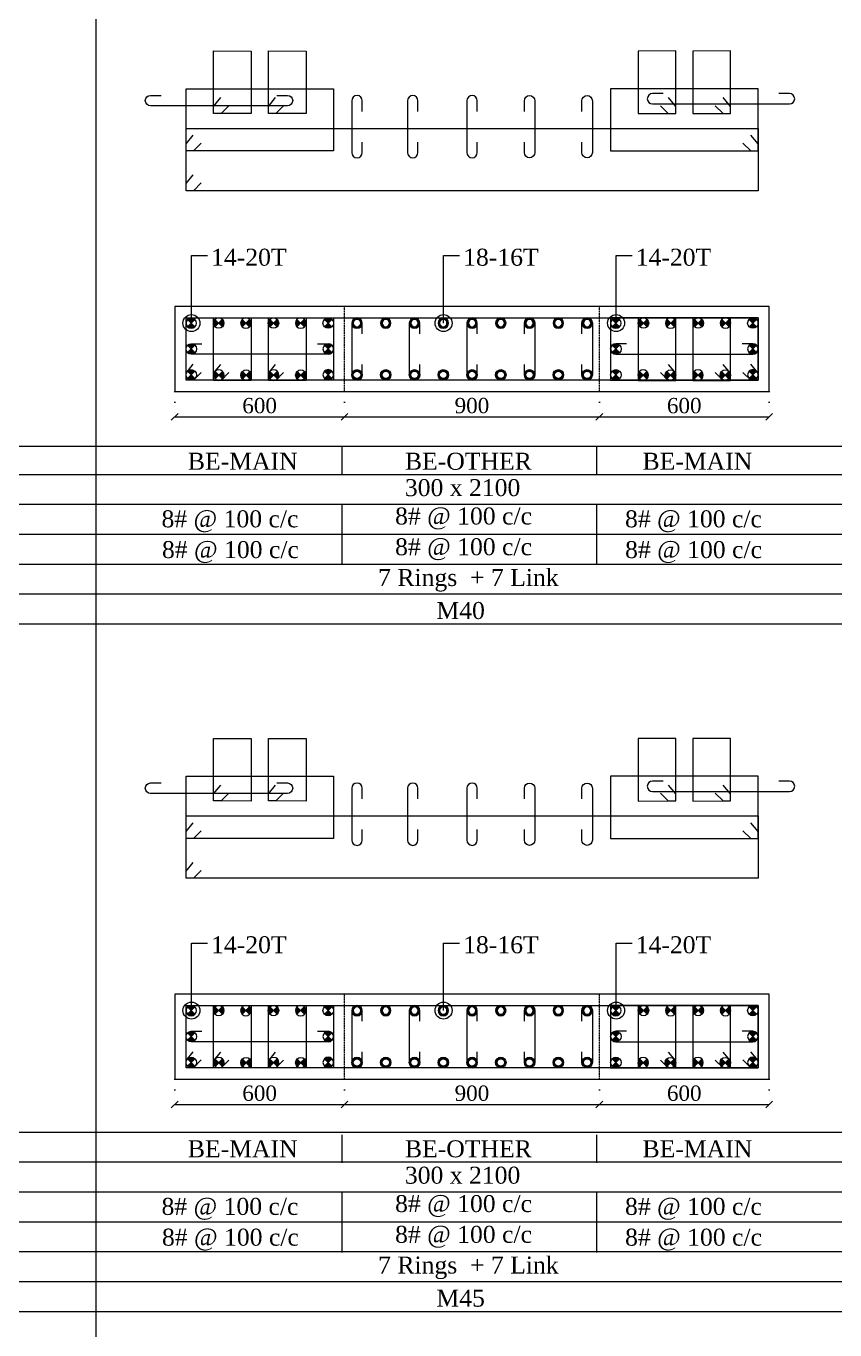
# Model space of a CAD drawing. Header units: millimetres. Extents: x 303 to 27724, y 300 to 68956.
# Drawn here: x 4978 to 7835, y 34898 to 39502 of the extents above; entities that cross this region are included whole.
import ezdxf

# ---------------------------------------------------------------- set-up
doc = ezdxf.new("R2010")
doc.units = ezdxf.units.MM
doc.linetypes.add('( Hidden )', pattern=[0.375, 0.25, -0.125])
doc.linetypes.add('DOT2', pattern=[0.125, 0, -0.125])
doc.layers.get('Defpoints').update_dxf_attribs({"lineweight": 0})
for name, color, linetype, lineweight in [('S-COL. STEEL DIA', 1, 'Continuous', 9), ('S-DIM FOOTING', 7, 'Continuous', 0), ('S-SECTION', 5, 'Continuous', 0), ('S-SECTION MARK', 7, 'Continuous', 0), ('S-SHEET', 7, 'Continuous', 0), ('S-STEEL', 1, 'Continuous', 9), ('S-STEEL-1', 1, 'Continuous', 0), ('S-STEEL-1 C.S.', 106, 'Continuous', 0), ('S-TEXT', 7, 'Continuous', 0)]:
    doc.layers.add(name, color=color, linetype=linetype, lineweight=lineweight)
doc.styles.add('AR', font='ARIALUNI.TTF', dxfattribs={"width": 0.8})
doc.styles.add('S-ROMANS', font='times.ttf')
doc.styles.add('TEXT', font='times.ttf')
doc.dimstyles.new('100', dxfattribs={"dimtxt": 180, "dimasz": 80, "dimexe": 0.18, "dimexo": 0.0625, "dimgap": 1, "dimtad": 1, "dimdec": 0, "dimzin": 0, "dimdsep": 46, "dimtxsty": 'AR', "dimblk": 'DOT', "dimcen": 0.09, "dimse1": 1, "dimse2": 1, "dimclrd": 50, "dimclrt": 256, "dimadec": 0, "dimazin": 0, "dimtfac": 1, "dimtdec": 0, "dimtix": 1, "dimtofl": 0, "dimtmove": 2, "dimatfit": 0, "dimfxl": 1, "dimtolj": 1, "dimtzin": 0, "dimlwd": -1, "dimarcsym": 0})
doc.dimstyles.new('SETU', dxfattribs={"dimtxt": 230, "dimasz": 0.2, "dimexe": 0.1, "dimexo": 0.1, "dimgap": 0.05, "dimtad": 1, "dimdec": 0, "dimzin": 0, "dimdsep": 46, "dimtxsty": 'TEXT', "dimblk": 'OBLIQUE', "dimcen": 0.09, "dimdle": 0.1, "dimclrd": 4, "dimclre": 256, "dimclrt": 256, "dimadec": 1, "dimazin": 0, "dimtfac": 1, "dimtdec": 0, "dimtix": 1, "dimtofl": 0, "dimtmove": 2, "dimatfit": 0, "dimfxl": 1, "dimtolj": 1, "dimtzin": 0, "dimlwd": -1, "dimlwe": -1, "dimarcsym": 1})

# ---------------------------------------------------------------- blocks, each defined once
blk = doc.blocks.new('_Oblique')
at = {"color": 0, "linetype": 'ByBlock', "lineweight": -2}
blk.add_line((-0.5, -0.5), (0.5, 0.5), dxfattribs=at)
blk = doc.blocks.new('*D1697')
at = {"layer": 'Defpoints', "color": 0}
for p in [(5502.6, 35783.8), (6102.6, 35783.8), (6102.6, 35694)]:
    blk.add_point(p, dxfattribs=at)
at = {"layer": 'S-DIM FOOTING', "linetype": 'DOT2', "ltscale": 300}
for p, q in [((5502.6, 35783.7), (5502.6, 35693.9)), ((6102.6, 35783.7), (6102.6, 35693.9))]:
    blk.add_line(p, q, dxfattribs=at)
at = {"layer": 'S-DIM FOOTING', "ltscale": 300}
blk.add_line((5502.5, 35694), (6102.7, 35694), dxfattribs=at)
at = {"layer": 'S-DIM FOOTING', "linetype": 'ByBlock', "xscale": 24, "yscale": 24, "zscale": 24, "rotation": 180}
blk.add_blockref('_Oblique', (5502.6, 35694), dxfattribs=at)
at = {"layer": 'S-DIM FOOTING', "linetype": 'ByBlock', "xscale": 24, "yscale": 24, "zscale": 24}
blk.add_blockref('_Oblique', (6102.6, 35694), dxfattribs=at)
at = {"layer": 'S-DIM FOOTING', "insert": (5802.6, 35733.4), "char_height": 54, "attachment_point": 5, "style": 'TEXT'}
blk.add_mtext('\\A1;600', dxfattribs=at)
blk = doc.blocks.new('*D1698')
at = {"layer": 'Defpoints', "color": 0}
for p in [(6102.6, 35783.8), (7002.6, 35783.8), (7002.6, 35694)]:
    blk.add_point(p, dxfattribs=at)
at = {"layer": 'S-DIM FOOTING', "linetype": 'DOT2', "ltscale": 300}
for p, q in [((6102.6, 35783.7), (6102.6, 35693.9)), ((7002.6, 35783.7), (7002.6, 35693.9))]:
    blk.add_line(p, q, dxfattribs=at)
at = {"layer": 'S-DIM FOOTING', "ltscale": 300}
blk.add_line((6102.5, 35694), (7002.7, 35694), dxfattribs=at)
at = {"layer": 'S-DIM FOOTING', "linetype": 'ByBlock', "xscale": 24, "yscale": 24, "zscale": 24, "rotation": 180}
blk.add_blockref('_Oblique', (6102.6, 35694), dxfattribs=at)
at = {"layer": 'S-DIM FOOTING', "linetype": 'ByBlock', "xscale": 24, "yscale": 24, "zscale": 24}
blk.add_blockref('_Oblique', (7002.6, 35694), dxfattribs=at)
at = {"layer": 'S-DIM FOOTING', "insert": (6552.6, 35733.5), "char_height": 54, "attachment_point": 5, "style": 'TEXT'}
blk.add_mtext('\\A1;900', dxfattribs=at)
blk = doc.blocks.new('*D1699')
at = {"layer": 'Defpoints', "color": 0}
for p in [(7002.6, 35783.8), (7602.6, 35783.8), (7602.6, 35694)]:
    blk.add_point(p, dxfattribs=at)
at = {"layer": 'S-DIM FOOTING', "linetype": 'DOT2', "ltscale": 300}
for p, q in [((7002.6, 35783.7), (7002.6, 35693.9)), ((7602.6, 35783.7), (7602.6, 35693.9))]:
    blk.add_line(p, q, dxfattribs=at)
at = {"layer": 'S-DIM FOOTING', "ltscale": 300}
blk.add_line((7002.5, 35694), (7602.7, 35694), dxfattribs=at)
at = {"layer": 'S-DIM FOOTING', "linetype": 'ByBlock', "xscale": 24, "yscale": 24, "zscale": 24, "rotation": 180}
blk.add_blockref('_Oblique', (7002.6, 35694), dxfattribs=at)
at = {"layer": 'S-DIM FOOTING', "linetype": 'ByBlock', "xscale": 24, "yscale": 24, "zscale": 24}
blk.add_blockref('_Oblique', (7602.6, 35694), dxfattribs=at)
at = {"layer": 'S-DIM FOOTING', "insert": (7302.6, 35733.4), "char_height": 54, "attachment_point": 5, "style": 'TEXT'}
blk.add_mtext('\\A1;600', dxfattribs=at)
blk = doc.blocks.new('*U18')
at = {"layer": 'S-COL. STEEL DIA'}
h = blk.add_hatch(color=256, dxfattribs=at)
h.dxf.hatch_style = 1
h.paths.add_polyline_path([(0, 0), (0, -18.5, 0.198912), (13, -13)])
h.paths.add_polyline_path([(0, 0), (-13, -13, 0.198912), (0, -18.5)])
h.paths.add_polyline_path([(0, 18.5, 0.198912), (-13, 13), (0, 0)])
h.paths.add_polyline_path([(13, 13, 0.198912), (0, 18.5), (0, 0)])
at = {"layer": 'S-COL. STEEL DIA', "lineweight": 5}
for p, q in [((-13, 13), (13, -13)), ((13, 13), (-13, -13))]:
    blk.add_line(p, q, dxfattribs=at)
blk.add_circle((0, 0), 18.5, dxfattribs=at)
blk = doc.blocks.new('_Dot')
at = {"linetype": 'ByBlock', "lineweight": -2}
blk.add_line((-0.5, 0), (-1, 0), dxfattribs=at)
at = {"linetype": 'ByBlock', "const_width": 0.5}
blk.add_lwpolyline([(-0.25, 0, 1), (0.25, 0, 1)], format="xyb", close=True, dxfattribs=at)
blk = doc.blocks.new('*U4')
at = {"layer": 'S-COL. STEEL DIA'}
h = blk.add_hatch(color=256, dxfattribs=at)
h.dxf.hatch_style = 1
h.paths.add_polyline_path([(-18.5, 0, 1), (18.5, 0, 1)])
h.paths.add_polyline_path([(13, 0, -1), (-13, 0, -1)], flags=16)
at = {"layer": 'S-COL. STEEL DIA', "lineweight": 5}
for radius in [18.5, 13]:
    blk.add_circle((0, 0), radius, dxfattribs=at)
blk = doc.blocks.new('*D1971')
at = {"layer": 'Defpoints', "color": 0}
for p in [(5502.6, 38211.9), (6102.6, 38211.9), (6102.6, 38122)]:
    blk.add_point(p, dxfattribs=at)
at = {"layer": 'S-DIM FOOTING', "linetype": 'DOT2', "ltscale": 300}
for p, q in [((5502.6, 38211.8), (5502.6, 38121.9)), ((6102.6, 38211.8), (6102.6, 38121.9))]:
    blk.add_line(p, q, dxfattribs=at)
at = {"layer": 'S-DIM FOOTING', "ltscale": 300}
blk.add_line((5502.5, 38122), (6102.7, 38122), dxfattribs=at)
at = {"layer": 'S-DIM FOOTING', "linetype": 'ByBlock', "xscale": 24, "yscale": 24, "zscale": 24, "rotation": 180}
blk.add_blockref('_Oblique', (5502.6, 38122), dxfattribs=at)
at = {"layer": 'S-DIM FOOTING', "linetype": 'ByBlock', "xscale": 24, "yscale": 24, "zscale": 24}
blk.add_blockref('_Oblique', (6102.6, 38122), dxfattribs=at)
at = {"layer": 'S-DIM FOOTING', "insert": (5802.6, 38161.5), "char_height": 54, "attachment_point": 5, "style": 'TEXT'}
blk.add_mtext('\\A1;600', dxfattribs=at)
blk = doc.blocks.new('*D1972')
at = {"layer": 'Defpoints', "color": 0}
for p in [(6102.6, 38211.9), (7002.6, 38211.9), (7002.6, 38122)]:
    blk.add_point(p, dxfattribs=at)
at = {"layer": 'S-DIM FOOTING', "linetype": 'DOT2', "ltscale": 300}
for p, q in [((6102.6, 38211.8), (6102.6, 38121.9)), ((7002.6, 38211.8), (7002.6, 38121.9))]:
    blk.add_line(p, q, dxfattribs=at)
at = {"layer": 'S-DIM FOOTING', "ltscale": 300}
blk.add_line((6102.5, 38122), (7002.7, 38122), dxfattribs=at)
at = {"layer": 'S-DIM FOOTING', "linetype": 'ByBlock', "xscale": 24, "yscale": 24, "zscale": 24, "rotation": 180}
blk.add_blockref('_Oblique', (6102.6, 38122), dxfattribs=at)
at = {"layer": 'S-DIM FOOTING', "linetype": 'ByBlock', "xscale": 24, "yscale": 24, "zscale": 24}
blk.add_blockref('_Oblique', (7002.6, 38122), dxfattribs=at)
at = {"layer": 'S-DIM FOOTING', "insert": (6552.6, 38161.6), "char_height": 54, "attachment_point": 5, "style": 'TEXT'}
blk.add_mtext('\\A1;900', dxfattribs=at)
blk = doc.blocks.new('*D1973')
at = {"layer": 'Defpoints', "color": 0}
for p in [(7002.6, 38211.9), (7602.6, 38211.9), (7602.6, 38122)]:
    blk.add_point(p, dxfattribs=at)
at = {"layer": 'S-DIM FOOTING', "linetype": 'DOT2', "ltscale": 300}
for p, q in [((7002.6, 38211.8), (7002.6, 38121.9)), ((7602.6, 38211.8), (7602.6, 38121.9))]:
    blk.add_line(p, q, dxfattribs=at)
at = {"layer": 'S-DIM FOOTING', "ltscale": 300}
blk.add_line((7002.5, 38122), (7602.7, 38122), dxfattribs=at)
at = {"layer": 'S-DIM FOOTING', "linetype": 'ByBlock', "xscale": 24, "yscale": 24, "zscale": 24, "rotation": 180}
blk.add_blockref('_Oblique', (7002.6, 38122), dxfattribs=at)
at = {"layer": 'S-DIM FOOTING', "linetype": 'ByBlock', "xscale": 24, "yscale": 24, "zscale": 24}
blk.add_blockref('_Oblique', (7602.6, 38122), dxfattribs=at)
at = {"layer": 'S-DIM FOOTING', "insert": (7302.6, 38161.5), "char_height": 54, "attachment_point": 5, "style": 'TEXT'}
blk.add_mtext('\\A1;600', dxfattribs=at)

msp = doc.modelspace()

# ---------------------------------------------------------------- linework, layer by layer
at = {"layer": 'S-SECTION', "elevation": -0.5}
for points in [[(7602.6, 38211.9), (7602.6, 38511.9), (5502.6, 38511.9), (5502.6, 38211.9)], [(7602.6, 35783.8), (7602.6, 36083.8), (5502.6, 36083.8), (5502.6, 35783.8)]]:
    msp.add_lwpolyline(points, close=True, dxfattribs=at)
at = {"layer": 'S-SHEET'}
for p, q in [((5224.3, 68956, -1.8), (5224.3, 299.8, -1.3)), ((303, 38018.4, 7), (27724.1, 38018.4, 7)), ((6092.9, 38015.3, -1.4), (6092.9, 37915.7, -1.4)), ((6992.9, 38015.3, -1.4), (6992.9, 37915.7, -1.4)), ((303, 37918.9, -1), (27724.1, 37918.9, -1)), ((303, 37813.6, -1), (27724.1, 37813.6, -1)), ((303, 37813.6, -1), (27724.1, 37813.6, -1)), ((6092.9, 37810.5, -1.4), (6092.9, 37599.2, -1.4)), ((6992.9, 37810.5, -1.4), (6992.9, 37599.2, -1.4)), ((303, 37707.9, -1), (27724.1, 37707.9, -1)), ((303, 37602.3, -1), (27724.1, 37602.3, -1)), ((303, 37496.8, -1), (27724.1, 37496.8, -1)), ((303, 35596, -1.3), (27724.1, 35596, -1.3)), ((6092.9, 35587.2, -1.3), (6092.9, 35487.7, -1.3)), ((6992.9, 35587.2, -1.3), (6992.9, 35487.7, -1.3)), ((303, 35490.8, -1), (27724.1, 35490.8, -1)), ((303, 35385.6, -1), (27724.1, 35385.6, -1)), ((303, 35385.6, -1), (27724.1, 35385.6, -1)), ((6092.9, 35382.5, -1.3), (6092.9, 35171.1, -1.3)), ((6992.9, 35382.5, -1.3), (6992.9, 35171.1, -1.3)), ((303, 35279.8, -1), (27724.1, 35279.8, -1)), ((303, 35174.3, -1), (27724.1, 35174.3, -1)), ((303, 35068.8, -1), (27724.1, 35068.8, -1))]:
    msp.add_line(p, q, dxfattribs=at)
at = {"layer": 'S-SHEET', "color": 0}
for p, q in [((303, 37391.3, -1), (27724.1, 37391.3, -1)), ((303, 34963.3, -1), (27724.1, 34963.3, -1))]:
    msp.add_line(p, q, dxfattribs=at)
at = {"layer": 'S-STEEL', "color": 3}
for points, elevation in [([(5863.2, 39257.4), (5900.9, 39257.4, -1), (5900.9, 39220.5), (5417, 39220.5, -1), (5417, 39257.4), (5454.3, 39257.4)], -1.2), ([(6165, 39200.7), (6165, 39238.4, 1), (6128.1, 39238.4), (6128.1, 39055.4, 1), (6165, 39055.4), (6165, 39092.6)], -0.8), ([(6361.8, 39200.7), (6361.8, 39238.4, 1), (6324.9, 39238.4), (6324.9, 39055.4, 1), (6361.8, 39055.4), (6361.8, 39092.6)], -0.8), ([(6571.4, 39200.7), (6571.4, 39238.4, 1), (6534.5, 39238.4), (6534.5, 39055.4, 1), (6571.4, 39055.4), (6571.4, 39092.6)], -0.8), ([(6737.7, 39200.7), (6737.7, 39238.4, -1), (6774.6, 39238.4), (6774.6, 39055.4, -1), (6737.7, 39055.4), (6737.7, 39092.6)], -0.8), ([(6941, 39200.7), (6941, 39238.4, -1), (6977.9, 39238.4), (6977.9, 39055.4, -1), (6941, 39055.4), (6941, 39092.6)], -0.8), ([(7228.2, 39263.9), (7190.5, 39263.9, 1), (7190.5, 39227), (7674.4, 39227, 1), (7674.4, 39263.9), (7637.2, 39263.9)], -0.8), ([(6165, 38415.7), (6165, 38453.4, 1), (6128.1, 38453.4), (6128.1, 38270.4, 1), (6165, 38270.4), (6165, 38307.6)], -0.8), ([(6368.2, 38415.7), (6368.2, 38453.4, 1), (6331.3, 38453.4), (6331.3, 38270.4, 1), (6368.2, 38270.4), (6368.2, 38307.6)], -0.8), ([(6571.4, 38415.7), (6571.4, 38453.4, 1), (6534.5, 38453.4), (6534.5, 38270.4, 1), (6571.4, 38270.4), (6571.4, 38307.6)], -0.8), ([(6737.7, 38415.7), (6737.7, 38453.4, -1), (6774.6, 38453.4), (6774.6, 38270.4, -1), (6737.7, 38270.4), (6737.7, 38307.6)], -0.8), ([(6941, 38415.7), (6941, 38453.4, -1), (6977.9, 38453.4), (6977.9, 38270.4, -1), (6941, 38270.4), (6941, 38307.6)], -0.8), ([(6007.2, 38380.4), (6044.9, 38380.4, -1), (6044.9, 38343.5), (5561, 38343.5, -1), (5561, 38380.4), (5598.3, 38380.4)], -0.8), ([(7098.8, 38380.4), (7061, 38380.4, 1), (7061, 38343.5), (7544.9, 38343.5, 1), (7544.9, 38380.4), (7507.7, 38380.4)], -0.8), ([(7228.2, 36835.9), (7190.5, 36835.9, 1), (7190.5, 36799), (7674.4, 36799, 1), (7674.4, 36835.9), (7637.2, 36835.9)], -0.8), ([(5863.2, 36829.3), (5900.9, 36829.3, -1), (5900.9, 36792.4), (5417, 36792.4, -1), (5417, 36829.3), (5454.3, 36829.3)], -1.2), ([(6165, 36772.7), (6165, 36810.4, 1), (6128.1, 36810.4), (6128.1, 36627.3, 1), (6165, 36627.3), (6165, 36664.5)], -0.8), ([(6361.8, 36772.7), (6361.8, 36810.4, 1), (6324.9, 36810.4), (6324.9, 36627.3, 1), (6361.8, 36627.3), (6361.8, 36664.5)], -0.8), ([(6571.4, 36772.7), (6571.4, 36810.4, 1), (6534.5, 36810.4), (6534.5, 36627.3, 1), (6571.4, 36627.3), (6571.4, 36664.5)], -0.8), ([(6737.7, 36772.7), (6737.7, 36810.4, -1), (6774.6, 36810.4), (6774.6, 36627.3, -1), (6737.7, 36627.3), (6737.7, 36664.5)], -0.8), ([(6941, 36772.7), (6941, 36810.4, -1), (6977.9, 36810.4), (6977.9, 36627.3, -1), (6941, 36627.3), (6941, 36664.5)], -0.8), ([(6165, 35987.7), (6165, 36025.4, 1), (6128.1, 36025.4), (6128.1, 35842.3, 1), (6165, 35842.3), (6165, 35879.5)], -0.8), ([(6368.2, 35987.7), (6368.2, 36025.4, 1), (6331.3, 36025.4), (6331.3, 35842.3, 1), (6368.2, 35842.3), (6368.2, 35879.5)], -0.8), ([(6571.4, 35987.7), (6571.4, 36025.4, 1), (6534.5, 36025.4), (6534.5, 35842.3, 1), (6571.4, 35842.3), (6571.4, 35879.5)], -0.8), ([(6737.7, 35987.7), (6737.7, 36025.4, -1), (6774.6, 36025.4), (6774.6, 35842.3, -1), (6737.7, 35842.3), (6737.7, 35879.5)], -0.8), ([(6941, 35987.7), (6941, 36025.4, -1), (6977.9, 36025.4), (6977.9, 35842.3, -1), (6941, 35842.3), (6941, 35879.5)], -0.8), ([(6007.2, 35952.3), (6044.9, 35952.3, -1), (6044.9, 35915.4), (5561, 35915.4, -1), (5561, 35952.3), (5598.3, 35952.3)], -0.8), ([(7098.8, 35952.3), (7061, 35952.3, 1), (7061, 35915.4), (7544.9, 35915.4, 1), (7544.9, 35952.3), (7507.7, 35952.3)], -0.8)]:
    msp.add_lwpolyline(points, format="xyb", dxfattribs=dict(at, elevation=elevation))
at = {"layer": 'S-STEEL', "color": 1, "elevation": -0.5}
for points in [[(5596.1, 38948.2), (5568.6, 38920.9), (5542.6, 38920.9), (5542.6, 39140.9), (7563.4, 39140.9), (7563.4, 38920.9), (5542.6, 38920.9), (5542.6, 38945.9), (5567.8, 38976.8)], [(5596.1, 38279.2), (5568.6, 38251.9), (5542.6, 38251.9), (5542.6, 38471.9), (7563.4, 38471.9), (7563.4, 38251.9), (5542.6, 38251.9), (5542.6, 38276.9), (5567.8, 38307.8)], [(5596.1, 36520.2), (5568.6, 36492.9), (5542.6, 36492.9), (5542.6, 36712.9), (7563.4, 36712.9), (7563.4, 36492.9), (5542.6, 36492.9), (5542.6, 36517.9), (5567.8, 36548.7)], [(5596.1, 35851.2), (5568.6, 35823.9), (5542.6, 35823.9), (5542.6, 36043.9), (7563.4, 36043.9), (7563.4, 35823.9), (5542.6, 35823.9), (5542.6, 35848.9), (5567.8, 35879.7)]]:
    msp.add_lwpolyline(points, dxfattribs=at)
at = {"layer": 'S-STEEL-1', "color": 41, "elevation": -0.8}
for points in [[(5693.7, 39221), (5666.2, 39193.7), (5640.1, 39193.7), (5640.1, 39414.2), (5772.9, 39414), (5772.9, 39193.4), (5640.1, 39193.7), (5640.1, 39218.7), (5665.3, 39249.6)], [(5887.2, 39221), (5859.7, 39193.7), (5833.7, 39193.7), (5833.7, 39414.2), (5966.4, 39414), (5966.4, 39193.4), (5833.7, 39193.7), (5833.7, 39218.7), (5858.9, 39249.6)], [(7218.7, 39221), (7246.2, 39193.7), (7272.3, 39193.7), (7272.3, 39414.2), (7139.5, 39414), (7139.5, 39193.4), (7272.3, 39193.7), (7272.3, 39218.7), (7247.1, 39249.6)], [(7412.3, 39221), (7439.8, 39193.7), (7465.8, 39193.7), (7465.8, 39414.2), (7333.1, 39414), (7333.1, 39193.4), (7465.8, 39193.7), (7465.8, 39218.7), (7440.6, 39249.6)], [(5693.7, 38278.4), (5666.2, 38251.1), (5640.1, 38251.1), (5640.1, 38471.6), (5772.9, 38471.4), (5772.9, 38250.9), (5640.1, 38251.1), (5640.1, 38276.1), (5665.3, 38307)], [(5887.2, 38278.4), (5859.7, 38251.1), (5833.7, 38251.1), (5833.7, 38471.6), (5966.4, 38471.4), (5966.4, 38250.9), (5833.7, 38251.1), (5833.7, 38276.1), (5858.9, 38307)], [(7218.7, 38278.4), (7246.2, 38251.1), (7272.3, 38251.1), (7272.3, 38471.6), (7139.5, 38471.4), (7139.5, 38250.9), (7272.3, 38251.1), (7272.3, 38276.1), (7247.1, 38307)], [(7412.3, 38278.4), (7439.8, 38251.1), (7465.8, 38251.1), (7465.8, 38471.6), (7333.1, 38471.4), (7333.1, 38250.9), (7465.8, 38251.1), (7465.8, 38276.1), (7440.6, 38307)], [(5693.7, 36793), (5666.2, 36765.7), (5640.1, 36765.7), (5640.1, 36986.2), (5772.9, 36985.9), (5772.9, 36765.4), (5640.1, 36765.7), (5640.1, 36790.7), (5665.3, 36821.5)], [(5887.2, 36793), (5859.7, 36765.7), (5833.7, 36765.7), (5833.7, 36986.2), (5966.4, 36985.9), (5966.4, 36765.4), (5833.7, 36765.7), (5833.7, 36790.7), (5858.9, 36821.5)], [(7218.7, 36793), (7246.2, 36765.7), (7272.3, 36765.7), (7272.3, 36986.2), (7139.5, 36985.9), (7139.5, 36765.4), (7272.3, 36765.7), (7272.3, 36790.7), (7247.1, 36821.5)], [(7412.3, 36793), (7439.8, 36765.7), (7465.8, 36765.7), (7465.8, 36986.2), (7333.1, 36985.9), (7333.1, 36765.4), (7465.8, 36765.7), (7465.8, 36790.7), (7440.6, 36821.5)], [(5693.7, 35850.4), (5666.2, 35823.1), (5640.1, 35823.1), (5640.1, 36043.6), (5772.9, 36043.3), (5772.9, 35822.8), (5640.1, 35823.1), (5640.1, 35848.1), (5665.3, 35879)], [(5887.2, 35850.4), (5859.7, 35823.1), (5833.7, 35823.1), (5833.7, 36043.6), (5966.4, 36043.3), (5966.4, 35822.8), (5833.7, 35823.1), (5833.7, 35848.1), (5858.9, 35879)], [(7218.7, 35850.4), (7246.2, 35823.1), (7272.3, 35823.1), (7272.3, 36043.6), (7139.5, 36043.3), (7139.5, 35822.8), (7272.3, 35823.1), (7272.3, 35848.1), (7247.1, 35879)], [(7412.3, 35850.4), (7439.8, 35823.1), (7465.8, 35823.1), (7465.8, 36043.6), (7333.1, 36043.3), (7333.1, 35822.8), (7465.8, 35823.1), (7465.8, 35848.1), (7440.6, 35879)]]:
    msp.add_lwpolyline(points, dxfattribs=at)
at = {"layer": 'S-STEEL-1', "color": 6, "elevation": -0.8}
for points in [[(5596.1, 39088.3), (5568.6, 39061), (5542.6, 39061), (5542.6, 39281), (6063.4, 39281), (6063.4, 39061), (5542.6, 39061), (5542.6, 39086), (5567.8, 39116.9)], [(7509.8, 39088.3), (7537.4, 39061), (7563.4, 39061), (7563.4, 39281), (7042.6, 39281), (7042.6, 39061), (7563.4, 39061), (7563.4, 39086), (7538.2, 39116.9)], [(5596.1, 38279.2), (5568.6, 38251.9), (5542.6, 38251.9), (5542.6, 38471.9), (6063.4, 38471.9), (6063.4, 38251.9), (5542.6, 38251.9), (5542.6, 38276.9), (5567.8, 38307.8)], [(7509.8, 38279.2), (7537.4, 38251.9), (7563.4, 38251.9), (7563.4, 38471.9), (7042.6, 38471.9), (7042.6, 38251.9), (7563.4, 38251.9), (7563.4, 38276.9), (7538.2, 38307.8)], [(5596.1, 36660.3), (5568.6, 36632.9), (5542.6, 36632.9), (5542.6, 36852.9), (6063.4, 36852.9), (6063.4, 36632.9), (5542.6, 36632.9), (5542.6, 36658), (5567.8, 36688.8)], [(7509.8, 36660.3), (7537.4, 36632.9), (7563.4, 36632.9), (7563.4, 36852.9), (7042.6, 36852.9), (7042.6, 36632.9), (7563.4, 36632.9), (7563.4, 36658), (7538.2, 36688.8)], [(5596.1, 35851.2), (5568.6, 35823.9), (5542.6, 35823.9), (5542.6, 36043.9), (6063.4, 36043.9), (6063.4, 35823.9), (5542.6, 35823.9), (5542.6, 35848.9), (5567.8, 35879.7)], [(7509.8, 35851.2), (7537.4, 35823.9), (7563.4, 35823.9), (7563.4, 36043.9), (7042.6, 36043.9), (7042.6, 35823.9), (7563.4, 35823.9), (7563.4, 35848.9), (7538.2, 35879.7)]]:
    msp.add_lwpolyline(points, dxfattribs=at)
at = {"layer": 'S-STEEL-1 C.S.', "color": 8, "linetype": '( Hidden )'}
for p, q in [((6102.6, 38211.9, -0.5), (6102.6, 38511.9, -0.5)), ((7002.6, 38211.9, -0.8), (7002.6, 38511.9, -0.8)), ((6102.6, 35783.8, -0.5), (6102.6, 36083.8, -0.5)), ((7002.6, 35783.8, -0.8), (7002.6, 36083.8, -0.8))]:
    msp.add_line(p, q, dxfattribs=at)

# ---------------------------------------------------------------- block references
at = {"layer": 'S-COL. STEEL DIA', "xscale": -1}
for name, p, rotation in [('*U18', (5561, 38453.4, -0.8), 180), ('*U18', (5753.9, 38453.4, -0.8), 90.19403361430271), ('*U18', (5947.5, 38453.4, -0.8), 90.19403361430271), ('*U4', (6146.5, 38453.4, -0.8), 180), ('*U4', (6248.1, 38453.4, -0.8), 180), ('*U4', (6349.7, 38453.4, -0.8), 180), ('*U4', (6451.4, 38453.4, -0.8), 180), ('*U4', (6553, 38453.4, -0.8), 180), ('*U4', (6654.6, 38453.4, -0.8), 180), ('*U4', (6756.2, 38453.4, -0.8), 180), ('*U4', (6857.8, 38453.4, -0.8), 180), ('*U4', (6959.4, 38453.4, -0.8), 180), ('*U18', (7061, 38453.4, -0.8), 180), ('*U18', (7254.6, 38453.4, -0.8), 89.80596638569695), ('*U18', (7448.1, 38453.4, -0.8), 89.80596638569695), ('*U18', (5658.6, 38269.6, -0.8), 270.1940336143028), ('*U18', (5852.1, 38269.6, -0.8), 270.1940336143028), ('*U18', (7157.6, 38269.6, -0.8), 269.8059663856972), ('*U18', (7351.2, 38269.6, -0.8), 269.8059663856972), ('*U18', (5561, 36025.4, -0.8), 180), ('*U18', (5753.9, 36025.4, -0.8), 90.19403361430274), ('*U18', (5947.5, 36025.4, -0.8), 90.19403361430274), ('*U4', (6146.5, 36025.4, -0.8), 180), ('*U4', (6248.1, 36025.4, -0.8), 180), ('*U4', (6349.7, 36025.4, -0.8), 180), ('*U4', (6451.4, 36025.4, -0.8), 180), ('*U4', (6553, 36025.4, -0.8), 180), ('*U4', (6654.6, 36025.4, -0.8), 180), ('*U4', (6756.2, 36025.4, -0.8), 180), ('*U4', (6857.8, 36025.4, -0.8), 180), ('*U4', (6959.4, 36025.4, -0.8), 180), ('*U18', (7061, 36025.4, -0.8), 180), ('*U18', (7254.6, 36025.4, -0.8), 89.80596638569695), ('*U18', (7448.1, 36025.4, -0.8), 89.80596638569695), ('*U18', (5658.6, 35841.5, -0.8), 270.1940336143028), ('*U18', (5852.1, 35841.5, -0.8), 270.1940336143028), ('*U18', (7157.6, 35841.5, -0.8), 269.8059663856972), ('*U18', (7351.2, 35841.5, -0.8), 269.8059663856972)]:
    msp.add_blockref(name, p, dxfattribs=dict(at, rotation=rotation))
at = {"layer": 'S-COL. STEEL DIA'}
for p, rotation in [((5657.8, 38453.4, -0.8), 270.194033614303), ((5851.4, 38453.4, -0.8), 270.194033614303), ((6044.9, 38453.4, -0.8), 180), ((7158.4, 38453.4, -0.8), 269.8059663856972), ((7352, 38453.4, -0.8), 269.8059663856972), ((7544.9, 38453.4, -0.8), 180), ((5754.7, 38269.6, -0.8), 90.19403361430281), ((5948.3, 38269.6, -0.8), 90.19403361430281), ((7253.8, 38269.6, -0.8), 89.80596638569716), ((7447.4, 38269.6, -0.8), 89.80596638569716), ((5657.8, 36025.4, -0.8), 270.194033614303), ((5851.4, 36025.4, -0.8), 270.194033614303), ((6044.9, 36025.4, -0.8), 180), ((7158.4, 36025.4, -0.8), 269.8059663856972), ((7352, 36025.4, -0.8), 269.8059663856972), ((7544.9, 36025.4, -0.8), 180), ((5754.7, 35841.5, -0.8), 90.19403361430281), ((5948.3, 35841.5, -0.8), 90.19403361430281), ((7253.8, 35841.5, -0.8), 89.80596638569716), ((7447.4, 35841.5, -0.8), 89.80596638569716)]:
    msp.add_blockref('*U18', p, dxfattribs=dict(at, rotation=rotation))
for name, p in [('*U18', (5561, 38361.9, -0.8)), ('*U18', (7061, 38361.9, -0.8)), ('*U18', (5561, 38270.4, -0.8)), ('*U4', (6146.5, 38270.4, -0.8)), ('*U4', (6248.1, 38270.4, -0.8)), ('*U4', (6349.7, 38270.4, -0.8)), ('*U4', (6451.4, 38270.4, -0.8)), ('*U4', (6553, 38270.4, -0.8)), ('*U4', (6654.6, 38270.4, -0.8)), ('*U4', (6756.2, 38270.4, -0.8)), ('*U4', (6857.8, 38270.4, -0.8)), ('*U4', (6959.4, 38270.4, -0.8)), ('*U18', (7061, 38270.4, -0.8)), ('*U18', (5561, 35933.9, -0.8)), ('*U18', (7061, 35933.9, -0.8)), ('*U18', (5561, 35842.3, -0.8)), ('*U4', (6146.5, 35842.3, -0.8)), ('*U4', (6248.1, 35842.3, -0.8)), ('*U4', (6349.7, 35842.3, -0.8)), ('*U4', (6451.4, 35842.3, -0.8)), ('*U4', (6553, 35842.3, -0.8)), ('*U4', (6654.6, 35842.3, -0.8)), ('*U4', (6756.2, 35842.3, -0.8)), ('*U4', (6857.8, 35842.3, -0.8)), ('*U4', (6959.4, 35842.3, -0.8)), ('*U18', (7061, 35842.3, -0.8))]:
    msp.add_blockref(name, p, dxfattribs=at)
at = {"layer": 'S-COL. STEEL DIA', "xscale": -1}
for p in [(6044.9, 38361.9, -0.8), (7544.9, 38361.9, -0.8), (6044.9, 38270.4, -0.8), (7544.9, 38270.4, -0.8), (6044.9, 35933.9, -0.8), (7544.9, 35933.9, -0.8), (6044.9, 35842.3, -0.8), (7544.9, 35842.3, -0.8)]:
    msp.add_blockref('*U18', p, dxfattribs=at)

# ---------------------------------------------------------------- texts
at = {"layer": 'S-TEXT', "color": 7, "style": 'TEXT'}
for s, p in [('14-20T', (5631.1, 38655.9, -0.8)), ('18-16T', (6521.5, 38655.9, -0.8)), ('14-20T', (7131.1, 38655.9, -0.8)), ('14-20T', (5631.1, 36227.9, -0.8)), ('18-16T', (6521.5, 36227.9, -0.8)), ('14-20T', (7131.1, 36227.9, -0.8))]:
    msp.add_text(s, height=60, dxfattribs=at).set_placement(p)
at = {"layer": 'S-TEXT', "style": 'S-ROMANS'}
for s, p in [('BE-MAIN ', (5549, 37935.5, -1.4)), ('BE-OTHER', (6316, 37935.5, -1.4)), ('BE-MAIN ', (7155.2, 37935.5, -1.4)), ('300 x 2100', (6315.7, 37842.3, -1.4)), ('8# @ 100 c/c', (6281, 37742, -1.4)), ('8# @ 100 c/c', (5456, 37732, -1.4)), ('8# @ 100 c/c', (7093.2, 37732, -1.4)), ('8# @ 100 c/c', (5457.5, 37623.4, -1.4)), ('8# @ 100 c/c', (6281, 37633.4, -1.4)), ('8# @ 100 c/c', (7093.5, 37623.4, -1.4)), ('7 Rings  + 7 Link', (6221.2, 37524.9, -1.4)), ('M40', (6427.1, 37408.2, -1.4)), ('BE-MAIN ', (5549, 35507.4, -1.3)), ('BE-OTHER', (6316, 35507.4, -1.3)), ('BE-MAIN ', (7155.2, 35507.4, -1.3)), ('300 x 2100', (6315.7, 35414.2, -1.3)), ('8# @ 100 c/c', (5456, 35303.9, -1.3)), ('8# @ 100 c/c', (6281, 35313.9, -1.3)), ('8# @ 100 c/c', (7093.2, 35303.9, -1.3)), ('8# @ 100 c/c', (5457.5, 35195.3, -1.3)), ('8# @ 100 c/c', (6281, 35205.3, -1.3)), ('8# @ 100 c/c', (7093.5, 35195.3, -1.3)), ('7 Rings  + 7 Link', (6221.2, 35096.9, -1.3)), ('M45', (6427.1, 34980.1, -1.3))]:
    msp.add_text(s, height=60, dxfattribs=at).set_placement(p)

# ---------------------------------------------------------------- dimensions: what is measured, and where the dimension line sits
at = {"layer": 'S-DIM FOOTING', "ltscale": 300}
for base, p1, p2, picture, middle in [((6102.6, 38122, -0.8), (5502.6, 38211.9, -0.5), (6102.6, 38211.9, -0.5), '*D1971', (5802.6, 38161.5, -0.8)), ((7002.6, 38122, -0.8), (6102.6, 38211.9, -0.5), (7002.6, 38211.9, -0.8), '*D1972', (6552.6, 38161.6, -0.8)), ((7602.6, 38122, -1.2), (7002.6, 38211.9, -0.8), (7602.6, 38211.9, -0.5), '*D1973', (7302.6, 38161.5, -1.2)), ((6102.6, 35694, -0.8), (5502.6, 35783.8, -0.5), (6102.6, 35783.8, -0.5), '*D1697', (5802.6, 35733.4, -0.8)), ((7002.6, 35694, -0.8), (6102.6, 35783.8, -0.5), (7002.6, 35783.8, -0.8), '*D1698', (6552.6, 35733.5, -0.8)), ((7602.6, 35694, -1.1), (7002.6, 35783.8, -0.8), (7602.6, 35783.8, -0.5), '*D1699', (7302.6, 35733.4, -1.1))]:
    dim = msp.add_linear_dim(base=base, p1=p1, p2=p2, angle=180, dimstyle='SETU', override={"dimscale": 1.2, "dimtxt": 45, "dimasz": 20, "dimgap": 10, "dimblk1": 'Oblique', "dimblk2": 'Oblique', "dimsah": 1, "dimclrd": 256, "dimarcsym": 1}, dxfattribs=at)
    dim.commit()
    dim.dimension.update_dxf_attribs({"geometry": picture, "text_midpoint": middle})

# ---------------------------------------------------------------- leaders
at = {"layer": 'S-SECTION MARK'}
for points in [[(5561.8, 38453.4, -0.5), (5561.8, 38691.8, -0.5), (5618.2, 38691.8, -0.5)], [(6452.2, 38453.4, -0.5), (6452.2, 38691.8, -0.5), (6508.6, 38691.8, -0.5)], [(7061.8, 38453.4, -0.5), (7061.8, 38691.8, -0.5), (7118.3, 38691.8, -0.5)], [(5561.8, 36025.4, -0.5), (5561.8, 36263.7, -0.5), (5618.2, 36263.7, -0.5)], [(6452.2, 36025.4, -0.5), (6452.2, 36263.7, -0.5), (6508.6, 36263.7, -0.5)], [(7061.8, 36025.4, -0.5), (7061.8, 36263.7, -0.5), (7118.3, 36263.7, -0.5)]]:
    msp.add_leader(points, dimstyle='100', override={"dimasz": 60, "dimtad": 0, "dimclrd": 256, "dimldrblk": 'DotBlank', "dimfxl": 50, "dimfxlon": 1, "dimarcsym": 1}, dxfattribs=at)

doc.saveas('drawing.dxf')
